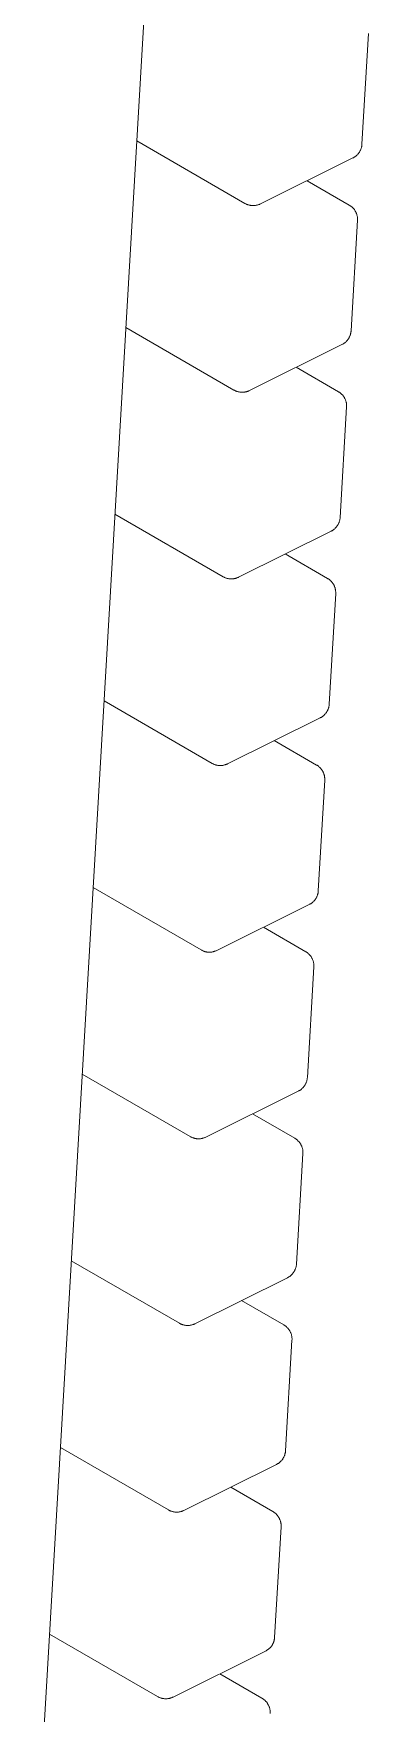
# Model space of a CAD drawing. Header units: millimetres. Extents: x -92 to 3826, y 8 to 2374.
# Drawn here: x 2946 to 3027.7, y 1199.4 to 1609.1 of the extents above; entities that cross this region are included whole.
import ezdxf

# ---------------------------------------------------------------- set-up
doc = ezdxf.new("R2010")
doc.units = ezdxf.units.MM
doc.layers.add('ZANO_R', color=7, linetype='Continuous', lineweight=0)

msp = doc.modelspace()

# ---------------------------------------------------------------- linework, layer by layer
at = {"layer": 'ZANO_R'}
for p, q in [((2982.58, 1776.99), (2946.04, 1152.53)), ((3027.74, 1609.06), (3026.16, 1582.09)), ((2997.59, 1567.65), (2971.22, 1582.87)), ((3026.06, 1581.42), (3026.03, 1581.28)), ((3026.09, 1581.55), (3026.06, 1581.42)), ((3026.11, 1581.68), (3026.09, 1581.55)), ((3026.13, 1581.82), (3026.11, 1581.68)), ((3026.15, 1581.95), (3026.13, 1581.82)), ((3026.16, 1582.09), (3026.15, 1581.95)), ((3023.94, 1578.74), (3001.37, 1567.53)), ((3024.07, 1578.8), (3023.94, 1578.74)), ((3024.18, 1578.87), (3024.07, 1578.8)), ((3024.3, 1578.94), (3024.18, 1578.87)), ((3024.41, 1579.01), (3024.3, 1578.94)), ((3024.52, 1579.09), (3024.41, 1579.01)), ((3024.63, 1579.17), (3024.52, 1579.09)), ((3024.74, 1579.26), (3024.63, 1579.17)), ((3024.84, 1579.35), (3024.74, 1579.26)), ((3024.94, 1579.44), (3024.84, 1579.35)), ((3025.04, 1579.53), (3024.94, 1579.44)), ((3025.13, 1579.63), (3025.04, 1579.53)), ((3025.22, 1579.73), (3025.13, 1579.63)), ((3025.3, 1579.84), (3025.22, 1579.73)), ((3025.39, 1579.95), (3025.3, 1579.84)), ((3025.46, 1580.06), (3025.39, 1579.95)), ((3025.54, 1580.17), (3025.46, 1580.06)), ((3025.61, 1580.29), (3025.54, 1580.17)), ((3025.68, 1580.4), (3025.61, 1580.29)), ((3025.74, 1580.52), (3025.68, 1580.4)), ((3025.8, 1580.65), (3025.74, 1580.52)), ((3025.85, 1580.77), (3025.8, 1580.65)), ((3025.9, 1580.9), (3025.85, 1580.77)), ((3025.95, 1581.02), (3025.9, 1580.9)), ((3025.99, 1581.15), (3025.95, 1581.02)), ((3026.03, 1581.28), (3025.99, 1581.15)), ((3012.77, 1573.19), (3023.08, 1567.24)), ((2997.71, 1567.58), (2997.59, 1567.65)), ((2997.83, 1567.52), (2997.71, 1567.58)), ((2997.96, 1567.46), (2997.83, 1567.52)), ((2998.08, 1567.41), (2997.96, 1567.46)), ((2998.21, 1567.36), (2998.08, 1567.41)), ((2998.34, 1567.31), (2998.21, 1567.36)), ((2998.47, 1567.27), (2998.34, 1567.31)), ((2998.6, 1567.24), (2998.47, 1567.27)), ((2998.73, 1567.21), (2998.6, 1567.24)), ((2998.86, 1567.18), (2998.73, 1567.21)), ((2999, 1567.16), (2998.86, 1567.18)), ((2999.13, 1567.14), (2999, 1567.16)), ((2999.26, 1567.12), (2999.13, 1567.14)), ((2999.4, 1567.12), (2999.26, 1567.12)), ((2999.54, 1567.11), (2999.4, 1567.12)), ((2999.67, 1567.11), (2999.54, 1567.11)), ((2999.81, 1567.12), (2999.67, 1567.11)), ((2999.94, 1567.13), (2999.81, 1567.12)), ((3000.08, 1567.14), (2999.94, 1567.13)), ((3000.21, 1567.16), (3000.08, 1567.14)), ((3000.35, 1567.18), (3000.21, 1567.16)), ((3000.48, 1567.21), (3000.35, 1567.18)), ((3000.61, 1567.24), (3000.48, 1567.21)), ((3000.74, 1567.28), (3000.61, 1567.24)), ((3000.87, 1567.32), (3000.74, 1567.28)), ((3001, 1567.37), (3000.87, 1567.32)), ((3001.13, 1567.42), (3001, 1567.37)), ((3001.25, 1567.47), (3001.13, 1567.42)), ((3001.37, 1567.53), (3001.25, 1567.47)), ((3023.08, 1567.24), (3023.2, 1567.17)), ((3023.2, 1567.17), (3023.32, 1567.09)), ((3023.32, 1567.09), (3023.43, 1567.01)), ((3023.43, 1567.01), (3023.54, 1566.93)), ((3023.54, 1566.93), (3023.65, 1566.84)), ((3023.65, 1566.84), (3023.75, 1566.75)), ((3023.75, 1566.75), (3023.85, 1566.66)), ((3023.85, 1566.66), (3023.95, 1566.56)), ((3023.95, 1566.56), (3024.04, 1566.46)), ((3024.04, 1566.46), (3024.14, 1566.36)), ((3024.14, 1566.36), (3024.22, 1566.25)), ((3024.22, 1566.25), (3024.31, 1566.14)), ((3024.31, 1566.14), (3024.39, 1566.03)), ((3024.39, 1566.03), (3024.46, 1565.91)), ((3024.46, 1565.91), (3024.53, 1565.79)), ((3024.53, 1565.79), (3024.6, 1565.67)), ((3024.6, 1565.67), (3024.67, 1565.55)), ((3024.67, 1565.55), (3024.72, 1565.42)), ((3024.72, 1565.42), (3024.78, 1565.3)), ((3024.78, 1565.3), (3024.83, 1565.17)), ((3024.83, 1565.17), (3024.88, 1565.04)), ((3024.88, 1565.04), (3024.92, 1564.91)), ((3025.07, 1563.54), (3023.5, 1536.57)), ((3024.92, 1564.91), (3024.95, 1564.77)), ((3024.95, 1564.77), (3024.99, 1564.64)), ((3024.99, 1564.64), (3025.01, 1564.5)), ((3025.01, 1564.5), (3025.04, 1564.37)), ((3025.04, 1564.37), (3025.05, 1564.23)), ((3025.05, 1564.23), (3025.07, 1564.09)), ((3025.07, 1564.09), (3025.08, 1563.96)), ((3025.08, 1563.68), (3025.07, 1563.54)), ((3025.08, 1563.96), (3025.08, 1563.82)), ((3025.08, 1563.82), (3025.08, 1563.68)), ((2994.93, 1522.13), (2968.55, 1537.35)), ((3023.49, 1536.43), (3023.47, 1536.29)), ((3023.5, 1536.57), (3023.49, 1536.43)), ((3021.28, 1533.22), (2998.71, 1522.01)), ((3021.4, 1533.28), (3021.28, 1533.22)), ((3021.52, 1533.34), (3021.4, 1533.28)), ((3021.64, 1533.42), (3021.52, 1533.34)), ((3021.75, 1533.49), (3021.64, 1533.42)), ((3021.86, 1533.57), (3021.75, 1533.49)), ((3021.97, 1533.65), (3021.86, 1533.57)), ((3022.07, 1533.74), (3021.97, 1533.65)), ((3022.18, 1533.82), (3022.07, 1533.74)), ((3022.28, 1533.92), (3022.18, 1533.82)), ((3022.37, 1534.01), (3022.28, 1533.92)), ((3022.46, 1534.11), (3022.37, 1534.01)), ((3022.55, 1534.21), (3022.46, 1534.11)), ((3022.64, 1534.32), (3022.55, 1534.21)), ((3022.72, 1534.43), (3022.64, 1534.32)), ((3022.8, 1534.54), (3022.72, 1534.43)), ((3022.88, 1534.65), (3022.8, 1534.54)), ((3022.95, 1534.77), (3022.88, 1534.65)), ((3023.01, 1534.88), (3022.95, 1534.77)), ((3023.08, 1535), (3023.01, 1534.88)), ((3023.14, 1535.13), (3023.08, 1535)), ((3023.19, 1535.25), (3023.14, 1535.13)), ((3023.24, 1535.38), (3023.19, 1535.25)), ((3023.29, 1535.5), (3023.24, 1535.38)), ((3023.33, 1535.63), (3023.29, 1535.5)), ((3023.37, 1535.76), (3023.33, 1535.63)), ((3023.4, 1535.89), (3023.37, 1535.76)), ((3023.43, 1536.03), (3023.4, 1535.89)), ((3023.45, 1536.16), (3023.43, 1536.03)), ((3023.47, 1536.29), (3023.45, 1536.16)), ((3010.11, 1527.67), (3020.42, 1521.72)), ((2995.05, 1522.06), (2994.93, 1522.13)), ((2995.17, 1522), (2995.05, 1522.06)), ((2995.29, 1521.94), (2995.17, 1522)), ((2995.42, 1521.89), (2995.29, 1521.94)), ((2995.54, 1521.84), (2995.42, 1521.89)), ((2995.67, 1521.79), (2995.54, 1521.84)), ((2995.8, 1521.75), (2995.67, 1521.79)), ((2995.93, 1521.72), (2995.8, 1521.75)), ((2996.06, 1521.68), (2995.93, 1521.72)), ((2996.2, 1521.66), (2996.06, 1521.68)), ((2996.33, 1521.63), (2996.2, 1521.66)), ((2996.47, 1521.62), (2996.33, 1521.63)), ((2996.6, 1521.6), (2996.47, 1521.62)), ((2996.74, 1521.59), (2996.6, 1521.6)), ((2996.87, 1521.59), (2996.74, 1521.59)), ((2997.01, 1521.59), (2996.87, 1521.59)), ((2997.14, 1521.59), (2997.01, 1521.59)), ((2997.28, 1521.6), (2997.14, 1521.59)), ((2997.41, 1521.62), (2997.28, 1521.6)), ((2997.55, 1521.64), (2997.41, 1521.62)), ((2997.68, 1521.66), (2997.55, 1521.64)), ((2997.82, 1521.69), (2997.68, 1521.66)), ((2997.95, 1521.72), (2997.82, 1521.69)), ((2998.08, 1521.76), (2997.95, 1521.72)), ((2998.21, 1521.8), (2998.08, 1521.76)), ((2998.34, 1521.84), (2998.21, 1521.8)), ((2998.46, 1521.89), (2998.34, 1521.84)), ((2998.59, 1521.95), (2998.46, 1521.89)), ((2998.71, 1522.01), (2998.59, 1521.95)), ((3020.42, 1521.72), (3020.54, 1521.65)), ((3020.54, 1521.65), (3020.65, 1521.57)), ((3020.65, 1521.57), (3020.76, 1521.49)), ((3020.76, 1521.49), (3020.88, 1521.41)), ((3020.88, 1521.41), (3020.98, 1521.32)), ((3020.98, 1521.32), (3021.09, 1521.23)), ((3021.09, 1521.23), (3021.19, 1521.14)), ((3021.19, 1521.14), (3021.29, 1521.04)), ((3021.29, 1521.04), (3021.38, 1520.94)), ((3021.38, 1520.94), (3021.47, 1520.84)), ((3021.47, 1520.84), (3021.56, 1520.73)), ((3021.56, 1520.73), (3021.64, 1520.62)), ((3021.64, 1520.62), (3021.72, 1520.51)), ((3021.72, 1520.51), (3021.8, 1520.39)), ((3021.8, 1520.39), (3021.87, 1520.27)), ((3021.87, 1520.27), (3021.94, 1520.15)), ((3021.94, 1520.15), (3022, 1520.03)), ((3022, 1520.03), (3022.06, 1519.9)), ((3022.41, 1518.02), (3020.83, 1491.04)), ((3022.06, 1519.9), (3022.12, 1519.78)), ((3022.12, 1519.78), (3022.17, 1519.65)), ((3022.17, 1519.65), (3022.21, 1519.52)), ((3022.21, 1519.52), (3022.25, 1519.39)), ((3022.25, 1519.39), (3022.29, 1519.25)), ((3022.29, 1519.25), (3022.32, 1519.12)), ((3022.32, 1519.12), (3022.35, 1518.98)), ((3022.35, 1518.98), (3022.37, 1518.85)), ((3022.37, 1518.85), (3022.39, 1518.71)), ((3022.39, 1518.71), (3022.4, 1518.57)), ((3022.4, 1518.57), (3022.41, 1518.43)), ((3022.41, 1518.43), (3022.42, 1518.3)), ((3022.42, 1518.16), (3022.41, 1518.02)), ((3022.42, 1518.3), (3022.42, 1518.16)), ((2992.27, 1476.6), (2965.89, 1491.83)), ((3018.62, 1487.69), (2996.05, 1476.49)), ((3018.74, 1487.76), (3018.62, 1487.69)), ((3018.86, 1487.82), (3018.74, 1487.76)), ((3018.97, 1487.89), (3018.86, 1487.82)), ((3019.09, 1487.97), (3018.97, 1487.89)), ((3019.2, 1488.05), (3019.09, 1487.97)), ((3019.31, 1488.13), (3019.2, 1488.05)), ((3019.41, 1488.21), (3019.31, 1488.13)), ((3019.51, 1488.3), (3019.41, 1488.21)), ((3019.61, 1488.4), (3019.51, 1488.3)), ((3019.71, 1488.49), (3019.61, 1488.4)), ((3019.8, 1488.59), (3019.71, 1488.49)), ((3019.89, 1488.69), (3019.8, 1488.59)), ((3019.98, 1488.8), (3019.89, 1488.69)), ((3020.06, 1488.9), (3019.98, 1488.8)), ((3020.14, 1489.02), (3020.06, 1488.9)), ((3020.21, 1489.13), (3020.14, 1489.02)), ((3020.28, 1489.24), (3020.21, 1489.13)), ((3020.35, 1489.36), (3020.28, 1489.24)), ((3020.41, 1489.48), (3020.35, 1489.36)), ((3020.47, 1489.6), (3020.41, 1489.48)), ((3020.53, 1489.73), (3020.47, 1489.6)), ((3020.58, 1489.85), (3020.53, 1489.73)), ((3020.62, 1489.98), (3020.58, 1489.85)), ((3020.66, 1490.11), (3020.62, 1489.98)), ((3020.7, 1490.24), (3020.66, 1490.11)), ((3020.74, 1490.37), (3020.7, 1490.24)), ((3020.76, 1490.51), (3020.74, 1490.37)), ((3020.79, 1490.64), (3020.76, 1490.51)), ((3020.81, 1490.77), (3020.79, 1490.64)), ((3020.82, 1490.91), (3020.81, 1490.77)), ((3020.83, 1491.04), (3020.82, 1490.91)), ((3007.45, 1482.15), (3017.75, 1476.2)), ((2992.39, 1476.54), (2992.27, 1476.6)), ((2992.51, 1476.48), (2992.39, 1476.54)), ((2992.63, 1476.42), (2992.51, 1476.48)), ((2992.75, 1476.36), (2992.63, 1476.42)), ((2992.88, 1476.32), (2992.75, 1476.36)), ((2993.01, 1476.27), (2992.88, 1476.32)), ((2993.14, 1476.23), (2993.01, 1476.27)), ((2993.27, 1476.19), (2993.14, 1476.23)), ((2993.4, 1476.16), (2993.27, 1476.19)), ((2993.53, 1476.14), (2993.4, 1476.16)), ((2993.67, 1476.11), (2993.53, 1476.14)), ((2993.8, 1476.09), (2993.67, 1476.11)), ((2993.94, 1476.08), (2993.8, 1476.09)), ((2994.07, 1476.07), (2993.94, 1476.08)), ((2994.21, 1476.07), (2994.07, 1476.07)), ((2994.34, 1476.07), (2994.21, 1476.07)), ((2994.48, 1476.07), (2994.34, 1476.07)), ((2994.62, 1476.08), (2994.48, 1476.07)), ((2994.75, 1476.1), (2994.62, 1476.08)), ((2994.89, 1476.12), (2994.75, 1476.1)), ((2995.02, 1476.14), (2994.89, 1476.12)), ((2995.15, 1476.17), (2995.02, 1476.14)), ((2995.28, 1476.2), (2995.15, 1476.17)), ((2995.41, 1476.24), (2995.28, 1476.2)), ((2995.54, 1476.28), (2995.41, 1476.24)), ((2995.67, 1476.32), (2995.54, 1476.28)), ((2995.8, 1476.37), (2995.67, 1476.32)), ((2995.92, 1476.43), (2995.8, 1476.37)), ((2996.05, 1476.49), (2995.92, 1476.43)), ((3017.75, 1476.2), (3017.87, 1476.12)), ((3017.87, 1476.12), (3017.99, 1476.05)), ((3017.99, 1476.05), (3018.1, 1475.97)), ((3018.1, 1475.97), (3018.21, 1475.89)), ((3018.21, 1475.89), (3018.32, 1475.8)), ((3018.32, 1475.8), (3018.42, 1475.71)), ((3018.42, 1475.71), (3018.52, 1475.62)), ((3018.52, 1475.62), (3018.62, 1475.52)), ((3018.62, 1475.52), (3018.72, 1475.42)), ((3018.72, 1475.42), (3018.81, 1475.31)), ((3018.81, 1475.31), (3018.9, 1475.21)), ((3018.9, 1475.21), (3018.98, 1475.1)), ((3018.98, 1475.1), (3019.06, 1474.98)), ((3019.06, 1474.98), (3019.14, 1474.87)), ((3019.75, 1472.5), (3018.17, 1445.52)), ((3019.14, 1474.87), (3019.21, 1474.75)), ((3019.21, 1474.75), (3019.27, 1474.63)), ((3019.27, 1474.63), (3019.34, 1474.51)), ((3019.34, 1474.51), (3019.4, 1474.38)), ((3019.4, 1474.38), (3019.45, 1474.26)), ((3019.45, 1474.26), (3019.5, 1474.13)), ((3019.5, 1474.13), (3019.55, 1474)), ((3019.55, 1474), (3019.59, 1473.86)), ((3019.59, 1473.86), (3019.63, 1473.73)), ((3019.63, 1473.73), (3019.66, 1473.6)), ((3019.66, 1473.6), (3019.69, 1473.46)), ((3019.69, 1473.46), (3019.71, 1473.33)), ((3019.71, 1473.33), (3019.73, 1473.19)), ((3019.73, 1473.19), (3019.74, 1473.05)), ((3019.74, 1473.05), (3019.75, 1472.91)), ((3019.75, 1472.91), (3019.75, 1472.77)), ((3019.75, 1472.77), (3019.75, 1472.64)), ((3019.75, 1472.64), (3019.75, 1472.5)), ((2989.6, 1431.08), (2963.23, 1446.31)), ((3015.95, 1442.17), (2993.38, 1430.96)), ((3016.07, 1442.24), (3015.95, 1442.17)), ((3016.19, 1442.3), (3016.07, 1442.24)), ((3016.31, 1442.37), (3016.19, 1442.3)), ((3016.42, 1442.45), (3016.31, 1442.37)), ((3016.53, 1442.53), (3016.42, 1442.45)), ((3016.64, 1442.61), (3016.53, 1442.53)), ((3016.75, 1442.69), (3016.64, 1442.61)), ((3016.85, 1442.78), (3016.75, 1442.69)), ((3016.95, 1442.87), (3016.85, 1442.78)), ((3017.04, 1442.97), (3016.95, 1442.87)), ((3017.14, 1443.07), (3017.04, 1442.97)), ((3017.23, 1443.17), (3017.14, 1443.07)), ((3017.31, 1443.28), (3017.23, 1443.17)), ((3017.4, 1443.38), (3017.31, 1443.28)), ((3017.47, 1443.49), (3017.4, 1443.38)), ((3017.55, 1443.61), (3017.47, 1443.49)), ((3017.62, 1443.72), (3017.55, 1443.61)), ((3017.69, 1443.84), (3017.62, 1443.72)), ((3017.75, 1443.96), (3017.69, 1443.84)), ((3017.81, 1444.08), (3017.75, 1443.96)), ((3017.86, 1444.21), (3017.81, 1444.08)), ((3017.91, 1444.33), (3017.86, 1444.21)), ((3017.96, 1444.46), (3017.91, 1444.33)), ((3018, 1444.59), (3017.96, 1444.46)), ((3018.04, 1444.72), (3018, 1444.59)), ((3018.07, 1444.85), (3018.04, 1444.72)), ((3018.1, 1444.98), (3018.07, 1444.85)), ((3018.12, 1445.12), (3018.1, 1444.98)), ((3018.14, 1445.25), (3018.12, 1445.12)), ((3018.16, 1445.39), (3018.14, 1445.25)), ((3018.17, 1445.52), (3018.16, 1445.39)), ((3004.78, 1436.63), (3015.09, 1430.67)), ((2989.72, 1431.02), (2989.6, 1431.08)), ((2989.84, 1430.95), (2989.72, 1431.02)), ((2989.97, 1430.9), (2989.84, 1430.95)), ((2990.09, 1430.84), (2989.97, 1430.9)), ((2990.22, 1430.79), (2990.09, 1430.84)), ((2990.34, 1430.75), (2990.22, 1430.79)), ((2990.47, 1430.71), (2990.34, 1430.75)), ((2990.61, 1430.67), (2990.47, 1430.71)), ((2990.74, 1430.64), (2990.61, 1430.67)), ((2990.87, 1430.61), (2990.74, 1430.64)), ((2991, 1430.59), (2990.87, 1430.61)), ((2991.14, 1430.57), (2991, 1430.59)), ((2991.27, 1430.56), (2991.14, 1430.57)), ((2991.41, 1430.55), (2991.27, 1430.56)), ((2991.55, 1430.55), (2991.41, 1430.55)), ((2991.68, 1430.55), (2991.55, 1430.55)), ((2991.82, 1430.55), (2991.68, 1430.55)), ((2991.95, 1430.56), (2991.82, 1430.55)), ((2992.09, 1430.58), (2991.95, 1430.56)), ((2992.22, 1430.59), (2992.09, 1430.58)), ((2992.36, 1430.62), (2992.22, 1430.59)), ((2992.49, 1430.65), (2992.36, 1430.62)), ((2992.62, 1430.68), (2992.49, 1430.65)), ((2992.75, 1430.72), (2992.62, 1430.68)), ((2992.88, 1430.76), (2992.75, 1430.72)), ((2993.01, 1430.8), (2992.88, 1430.76)), ((2993.13, 1430.85), (2993.01, 1430.8)), ((2993.26, 1430.91), (2993.13, 1430.85)), ((2993.38, 1430.96), (2993.26, 1430.91)), ((3015.09, 1430.67), (3015.21, 1430.6)), ((3015.21, 1430.6), (3015.32, 1430.53)), ((3015.32, 1430.53), (3015.44, 1430.45)), ((3015.44, 1430.45), (3015.55, 1430.37)), ((3015.55, 1430.37), (3015.66, 1430.28)), ((3015.66, 1430.28), (3015.76, 1430.19)), ((3015.76, 1430.19), (3015.86, 1430.09)), ((3015.86, 1430.09), (3015.96, 1430)), ((3015.96, 1430), (3016.05, 1429.9)), ((3016.05, 1429.9), (3016.14, 1429.79)), ((3017.08, 1426.98), (3015.5, 1400)), ((3016.14, 1429.79), (3016.23, 1429.69)), ((3016.23, 1429.69), (3016.32, 1429.58)), ((3016.32, 1429.58), (3016.4, 1429.46)), ((3016.4, 1429.46), (3016.47, 1429.35)), ((3016.47, 1429.35), (3016.54, 1429.23)), ((3016.54, 1429.23), (3016.61, 1429.11)), ((3016.61, 1429.11), (3016.67, 1428.99)), ((3016.67, 1428.99), (3016.73, 1428.86)), ((3016.73, 1428.86), (3016.79, 1428.73)), ((3016.79, 1428.73), (3016.84, 1428.61)), ((3016.84, 1428.61), (3016.88, 1428.48)), ((3016.88, 1428.48), (3016.93, 1428.34)), ((3016.93, 1428.34), (3016.96, 1428.21)), ((3016.96, 1428.21), (3017, 1428.08)), ((3017, 1428.08), (3017.02, 1427.94)), ((3017.02, 1427.94), (3017.05, 1427.8)), ((3017.05, 1427.8), (3017.06, 1427.67)), ((3017.06, 1427.67), (3017.08, 1427.53)), ((3017.08, 1427.53), (3017.09, 1427.39)), ((3017.09, 1427.12), (3017.08, 1426.98)), ((3017.09, 1427.39), (3017.09, 1427.25)), ((3017.09, 1427.25), (3017.09, 1427.12)), ((2986.94, 1385.56), (2960.56, 1400.79)), ((3013.98, 1397.09), (3013.87, 1397)), ((3014.08, 1397.17), (3013.98, 1397.09)), ((3014.19, 1397.26), (3014.08, 1397.17)), ((3014.29, 1397.35), (3014.19, 1397.26)), ((3014.38, 1397.45), (3014.29, 1397.35)), ((3014.47, 1397.55), (3014.38, 1397.45)), ((3014.56, 1397.65), (3014.47, 1397.55)), ((3014.65, 1397.75), (3014.56, 1397.65)), ((3014.73, 1397.86), (3014.65, 1397.75)), ((3014.81, 1397.97), (3014.73, 1397.86)), ((3014.89, 1398.09), (3014.81, 1397.97)), ((3014.96, 1398.2), (3014.89, 1398.09)), ((3015.02, 1398.32), (3014.96, 1398.2)), ((3015.09, 1398.44), (3015.02, 1398.32)), ((3015.14, 1398.56), (3015.09, 1398.44)), ((3015.2, 1398.69), (3015.14, 1398.56)), ((3015.25, 1398.81), (3015.2, 1398.69)), ((3015.3, 1398.94), (3015.25, 1398.81)), ((3015.34, 1399.07), (3015.3, 1398.94)), ((3015.38, 1399.2), (3015.34, 1399.07)), ((3015.41, 1399.33), (3015.38, 1399.2)), ((3015.44, 1399.46), (3015.41, 1399.33)), ((3015.46, 1399.6), (3015.44, 1399.46)), ((3015.48, 1399.73), (3015.46, 1399.6)), ((3015.49, 1399.87), (3015.48, 1399.73)), ((3015.5, 1400), (3015.49, 1399.87)), ((3013.29, 1396.65), (2990.72, 1385.44)), ((3013.41, 1396.71), (3013.29, 1396.65)), ((3013.53, 1396.78), (3013.41, 1396.71)), ((3013.65, 1396.85), (3013.53, 1396.78)), ((3013.76, 1396.93), (3013.65, 1396.85)), ((3013.87, 1397), (3013.76, 1396.93)), ((3002.12, 1391.1), (3012.43, 1385.15)), ((2987.06, 1385.5), (2986.94, 1385.56)), ((2987.18, 1385.43), (2987.06, 1385.5)), ((2987.3, 1385.38), (2987.18, 1385.43)), ((2987.43, 1385.32), (2987.3, 1385.38)), ((2987.55, 1385.27), (2987.43, 1385.32)), ((2987.68, 1385.23), (2987.55, 1385.27)), ((2987.81, 1385.19), (2987.68, 1385.23)), ((2987.94, 1385.15), (2987.81, 1385.19)), ((2988.07, 1385.12), (2987.94, 1385.15)), ((2988.21, 1385.09), (2988.07, 1385.12)), ((2988.34, 1385.07), (2988.21, 1385.09)), ((2988.48, 1385.05), (2988.34, 1385.07)), ((2988.61, 1385.04), (2988.48, 1385.05)), ((2988.75, 1385.03), (2988.61, 1385.04)), ((2988.88, 1385.03), (2988.75, 1385.03)), ((2989.02, 1385.03), (2988.88, 1385.03)), ((2989.15, 1385.03), (2989.02, 1385.03)), ((2989.29, 1385.04), (2989.15, 1385.03)), ((2989.42, 1385.05), (2989.29, 1385.04)), ((2989.56, 1385.07), (2989.42, 1385.05)), ((2989.69, 1385.1), (2989.56, 1385.07)), ((2989.82, 1385.12), (2989.69, 1385.1)), ((2989.96, 1385.16), (2989.82, 1385.12)), ((2990.09, 1385.19), (2989.96, 1385.16)), ((2990.22, 1385.24), (2990.09, 1385.19)), ((2990.34, 1385.28), (2990.22, 1385.24)), ((2990.47, 1385.33), (2990.34, 1385.28)), ((2990.6, 1385.38), (2990.47, 1385.33)), ((2990.72, 1385.44), (2990.6, 1385.38)), ((3012.43, 1385.15), (3012.54, 1385.08)), ((3012.54, 1385.08), (3012.66, 1385.01)), ((3012.66, 1385.01), (3012.77, 1384.93)), ((3012.77, 1384.93), (3012.88, 1384.84)), ((3012.88, 1384.84), (3012.99, 1384.76)), ((3012.99, 1384.76), (3013.1, 1384.67)), ((3014.42, 1381.46), (3012.84, 1354.48)), ((3013.1, 1384.67), (3013.2, 1384.57)), ((3013.2, 1384.57), (3013.3, 1384.48)), ((3013.3, 1384.48), (3013.39, 1384.38)), ((3013.39, 1384.38), (3013.48, 1384.27)), ((3013.48, 1384.27), (3013.57, 1384.16)), ((3013.57, 1384.16), (3013.65, 1384.05)), ((3013.65, 1384.05), (3013.73, 1383.94)), ((3013.73, 1383.94), (3013.81, 1383.83)), ((3013.81, 1383.83), (3013.88, 1383.71)), ((3013.88, 1383.71), (3013.95, 1383.59)), ((3013.95, 1383.59), (3014.01, 1383.46)), ((3014.01, 1383.46), (3014.07, 1383.34)), ((3014.07, 1383.34), (3014.12, 1383.21)), ((3014.12, 1383.21), (3014.18, 1383.08)), ((3014.18, 1383.08), (3014.22, 1382.95)), ((3014.22, 1382.95), (3014.26, 1382.82)), ((3014.26, 1382.82), (3014.3, 1382.69)), ((3014.3, 1382.69), (3014.33, 1382.55)), ((3014.33, 1382.55), (3014.36, 1382.42)), ((3014.36, 1382.42), (3014.38, 1382.28)), ((3014.38, 1382.28), (3014.4, 1382.15)), ((3014.4, 1382.15), (3014.41, 1382.01)), ((3014.41, 1382.01), (3014.42, 1381.87)), ((3014.42, 1381.87), (3014.43, 1381.73)), ((3014.43, 1381.59), (3014.42, 1381.46)), ((3014.43, 1381.73), (3014.43, 1381.59)), ((2984.28, 1340.04), (2957.9, 1355.27)), ((3011.81, 1352.03), (3011.72, 1351.93)), ((3011.9, 1352.13), (3011.81, 1352.03)), ((3011.99, 1352.23), (3011.9, 1352.13)), ((3012.07, 1352.34), (3011.99, 1352.23)), ((3012.15, 1352.45), (3012.07, 1352.34)), ((3012.22, 1352.56), (3012.15, 1352.45)), ((3012.29, 1352.68), (3012.22, 1352.56)), ((3012.36, 1352.8), (3012.29, 1352.68)), ((3012.42, 1352.92), (3012.36, 1352.8)), ((3012.48, 1353.04), (3012.42, 1352.92)), ((3012.54, 1353.16), (3012.48, 1353.04)), ((3012.59, 1353.29), (3012.54, 1353.16)), ((3012.63, 1353.42), (3012.59, 1353.29)), ((3012.67, 1353.55), (3012.63, 1353.42)), ((3012.71, 1353.68), (3012.67, 1353.55)), ((3012.74, 1353.81), (3012.71, 1353.68)), ((3012.77, 1353.94), (3012.74, 1353.81)), ((3012.8, 1354.08), (3012.77, 1353.94)), ((3012.82, 1354.21), (3012.8, 1354.08)), ((3012.83, 1354.34), (3012.82, 1354.21)), ((3012.84, 1354.48), (3012.83, 1354.34)), ((3010.63, 1351.13), (2988.05, 1339.92)), ((3010.75, 1351.19), (3010.63, 1351.13)), ((3010.87, 1351.26), (3010.75, 1351.19)), ((3010.98, 1351.33), (3010.87, 1351.26)), ((3011.1, 1351.4), (3010.98, 1351.33)), ((3011.21, 1351.48), (3011.1, 1351.4)), ((3011.31, 1351.56), (3011.21, 1351.48)), ((3011.42, 1351.65), (3011.31, 1351.56)), ((3011.52, 1351.74), (3011.42, 1351.65)), ((3011.62, 1351.83), (3011.52, 1351.74)), ((3011.72, 1351.93), (3011.62, 1351.83)), ((2999.46, 1345.58), (3009.76, 1339.63)), ((2984.39, 1339.97), (2984.28, 1340.04)), ((2984.52, 1339.91), (2984.39, 1339.97)), ((2984.64, 1339.85), (2984.52, 1339.91)), ((2984.76, 1339.8), (2984.64, 1339.85)), ((2984.89, 1339.75), (2984.76, 1339.8)), ((2985.02, 1339.71), (2984.89, 1339.75)), ((2985.15, 1339.67), (2985.02, 1339.71)), ((2987.55, 1339.71), (2987.42, 1339.67)), ((2987.68, 1339.76), (2987.55, 1339.71)), ((2987.81, 1339.81), (2987.68, 1339.76)), ((2987.93, 1339.86), (2987.81, 1339.81)), ((2988.05, 1339.92), (2987.93, 1339.86)), ((2985.28, 1339.63), (2985.15, 1339.67)), ((2985.41, 1339.6), (2985.28, 1339.63)), ((2985.54, 1339.57), (2985.41, 1339.6)), ((2985.68, 1339.55), (2985.54, 1339.57)), ((2985.81, 1339.53), (2985.68, 1339.55)), ((2985.95, 1339.52), (2985.81, 1339.53)), ((2986.08, 1339.51), (2985.95, 1339.52)), ((2986.22, 1339.5), (2986.08, 1339.51)), ((2986.35, 1339.51), (2986.22, 1339.5)), ((2986.49, 1339.51), (2986.35, 1339.51)), ((2986.63, 1339.52), (2986.49, 1339.51)), ((2986.76, 1339.53), (2986.63, 1339.52)), ((2986.89, 1339.55), (2986.76, 1339.53)), ((2987.03, 1339.58), (2986.89, 1339.55)), ((2987.16, 1339.6), (2987.03, 1339.58)), ((2987.29, 1339.64), (2987.16, 1339.6)), ((2987.42, 1339.67), (2987.29, 1339.64)), ((3009.76, 1339.63), (3009.88, 1339.56)), ((3009.88, 1339.56), (3010, 1339.49)), ((3010, 1339.49), (3010.11, 1339.41)), ((3010.11, 1339.41), (3010.22, 1339.32)), ((3011.76, 1335.93), (3010.18, 1308.96)), ((3010.22, 1339.32), (3010.33, 1339.24)), ((3010.33, 1339.24), (3010.43, 1339.15)), ((3010.43, 1339.15), (3010.53, 1339.05)), ((3010.53, 1339.05), (3010.63, 1338.95)), ((3010.63, 1338.95), (3010.73, 1338.85)), ((3010.73, 1338.85), (3010.82, 1338.75)), ((3010.82, 1338.75), (3010.91, 1338.64)), ((3010.91, 1338.64), (3010.99, 1338.53)), ((3010.99, 1338.53), (3011.07, 1338.42)), ((3011.07, 1338.42), (3011.14, 1338.3)), ((3011.14, 1338.3), (3011.22, 1338.19)), ((3011.22, 1338.19), (3011.28, 1338.07)), ((3011.28, 1338.07), (3011.35, 1337.94)), ((3011.35, 1337.94), (3011.41, 1337.82)), ((3011.41, 1337.82), (3011.46, 1337.69)), ((3011.46, 1337.69), (3011.51, 1337.56)), ((3011.51, 1337.56), (3011.56, 1337.43)), ((3011.56, 1337.43), (3011.6, 1337.3)), ((3011.6, 1337.3), (3011.64, 1337.17)), ((3011.64, 1337.17), (3011.67, 1337.03)), ((3011.67, 1337.03), (3011.7, 1336.9)), ((3011.7, 1336.9), (3011.72, 1336.76)), ((3011.72, 1336.76), (3011.74, 1336.62)), ((3011.74, 1336.62), (3011.75, 1336.49)), ((3011.75, 1336.49), (3011.76, 1336.35)), ((3011.76, 1336.35), (3011.76, 1336.21)), ((3011.76, 1336.21), (3011.76, 1336.07)), ((3011.76, 1336.07), (3011.76, 1335.93)), ((2981.61, 1294.52), (2955.24, 1309.75)), ((3009.48, 1306.93), (3009.4, 1306.82)), ((3009.56, 1307.04), (3009.48, 1306.93)), ((3009.63, 1307.16), (3009.56, 1307.04)), ((3009.7, 1307.28), (3009.63, 1307.16)), ((3009.76, 1307.4), (3009.7, 1307.28)), ((3009.82, 1307.52), (3009.76, 1307.4)), ((3009.87, 1307.64), (3009.82, 1307.52)), ((3009.92, 1307.77), (3009.87, 1307.64)), ((3009.97, 1307.9), (3009.92, 1307.77)), ((3010.01, 1308.03), (3009.97, 1307.9)), ((3010.05, 1308.16), (3010.01, 1308.03)), ((3010.08, 1308.29), (3010.05, 1308.16)), ((3010.11, 1308.42), (3010.08, 1308.29)), ((3010.13, 1308.55), (3010.11, 1308.42)), ((3010.15, 1308.69), (3010.13, 1308.55)), ((3010.17, 1308.82), (3010.15, 1308.69)), ((3010.18, 1308.96), (3010.17, 1308.82)), ((3007.96, 1305.61), (2985.39, 1294.4)), ((3008.08, 1305.67), (3007.96, 1305.61)), ((3008.2, 1305.74), (3008.08, 1305.67)), ((3008.32, 1305.81), (3008.2, 1305.74)), ((3008.43, 1305.88), (3008.32, 1305.81)), ((3008.54, 1305.96), (3008.43, 1305.88)), ((3008.65, 1306.04), (3008.54, 1305.96)), ((3008.76, 1306.13), (3008.65, 1306.04)), ((3008.86, 1306.22), (3008.76, 1306.13)), ((3008.96, 1306.31), (3008.86, 1306.22)), ((3009.05, 1306.41), (3008.96, 1306.31)), ((3009.15, 1306.5), (3009.05, 1306.41)), ((3009.24, 1306.61), (3009.15, 1306.5)), ((3009.32, 1306.71), (3009.24, 1306.61)), ((3009.4, 1306.82), (3009.32, 1306.71)), ((2996.79, 1300.06), (3007.1, 1294.11)), ((2981.73, 1294.45), (2981.61, 1294.52)), ((2981.85, 1294.39), (2981.73, 1294.45)), ((2981.97, 1294.33), (2981.85, 1294.39)), ((2982.1, 1294.28), (2981.97, 1294.33)), ((2982.23, 1294.23), (2982.1, 1294.28)), ((2982.35, 1294.19), (2982.23, 1294.23)), ((2982.48, 1294.15), (2982.35, 1294.19)), ((2982.61, 1294.11), (2982.48, 1294.15)), ((2982.75, 1294.08), (2982.61, 1294.11)), ((2982.88, 1294.05), (2982.75, 1294.08)), ((2983.01, 1294.03), (2982.88, 1294.05)), ((2983.15, 1294.01), (2983.01, 1294.03)), ((2983.28, 1294), (2983.15, 1294.01)), ((2983.42, 1293.99), (2983.28, 1294)), ((2983.55, 1293.98), (2983.42, 1293.99)), ((2983.69, 1293.98), (2983.55, 1293.98)), ((2983.83, 1293.99), (2983.69, 1293.98)), ((2983.96, 1294), (2983.83, 1293.99)), ((2984.1, 1294.01), (2983.96, 1294)), ((2984.23, 1294.03), (2984.1, 1294.01)), ((2984.36, 1294.05), (2984.23, 1294.03)), ((2984.5, 1294.08), (2984.36, 1294.05)), ((2984.63, 1294.11), (2984.5, 1294.08)), ((2984.76, 1294.15), (2984.63, 1294.11)), ((2984.89, 1294.19), (2984.76, 1294.15)), ((2985.02, 1294.24), (2984.89, 1294.19)), ((2985.14, 1294.29), (2985.02, 1294.24)), ((2985.27, 1294.34), (2985.14, 1294.29)), ((2985.39, 1294.4), (2985.27, 1294.34)), ((3007.1, 1294.11), (3007.22, 1294.04)), ((3007.22, 1294.04), (3007.33, 1293.96)), ((3007.33, 1293.96), (3007.45, 1293.89)), ((3007.45, 1293.89), (3007.56, 1293.8)), ((3007.56, 1293.8), (3007.66, 1293.72)), ((3007.66, 1293.72), (3007.77, 1293.63)), ((3007.77, 1293.63), (3007.87, 1293.53)), ((3007.87, 1293.53), (3007.97, 1293.43)), ((3007.97, 1293.43), (3008.06, 1293.33)), ((3008.06, 1293.33), (3008.15, 1293.23)), ((3008.15, 1293.23), (3008.24, 1293.12)), ((3008.24, 1293.12), (3008.33, 1293.01)), ((3008.33, 1293.01), (3008.41, 1292.9)), ((3008.41, 1292.9), (3008.48, 1292.78)), ((3008.48, 1292.78), (3008.55, 1292.67)), ((3008.55, 1292.67), (3008.62, 1292.54)), ((3008.62, 1292.54), (3008.68, 1292.42)), ((3008.68, 1292.42), (3008.74, 1292.3)), ((3008.74, 1292.3), (3008.8, 1292.17)), ((3008.8, 1292.17), (3008.85, 1292.04)), ((3008.85, 1292.04), (3008.89, 1291.91)), ((3008.89, 1291.91), (3008.94, 1291.78)), ((3008.94, 1291.78), (3008.97, 1291.65)), ((3008.97, 1291.65), (3009, 1291.51)), ((3009, 1291.51), (3009.03, 1291.38)), ((3009.03, 1291.38), (3009.05, 1291.24)), ((3009.05, 1291.24), (3009.07, 1291.1)), ((3009.07, 1291.1), (3009.09, 1290.97)), ((3009.09, 1290.97), (3009.1, 1290.83)), ((3009.1, 1290.55), (3009.09, 1290.41)), ((3009.1, 1290.83), (3009.1, 1290.69)), ((3009.1, 1290.69), (3009.1, 1290.55)), ((3009.09, 1290.41), (3007.51, 1263.44)), ((2978.95, 1249), (2952.57, 1264.23)), ((3007.1, 1261.88), (3007.03, 1261.76)), ((3007.15, 1262), (3007.1, 1261.88)), ((3007.21, 1262.12), (3007.15, 1262)), ((3007.26, 1262.25), (3007.21, 1262.12)), ((3007.31, 1262.38), (3007.26, 1262.25)), ((3007.35, 1262.51), (3007.31, 1262.38)), ((3007.38, 1262.64), (3007.35, 1262.51)), ((3007.42, 1262.77), (3007.38, 1262.64)), ((3007.45, 1262.9), (3007.42, 1262.77)), ((3007.47, 1263.03), (3007.45, 1262.9)), ((3007.49, 1263.17), (3007.47, 1263.03)), ((3007.5, 1263.3), (3007.49, 1263.17)), ((3007.51, 1263.44), (3007.5, 1263.3)), ((3005.3, 1260.09), (2982.73, 1248.88)), ((3005.42, 1260.15), (3005.3, 1260.09)), ((3005.54, 1260.22), (3005.42, 1260.15)), ((3005.65, 1260.29), (3005.54, 1260.22)), ((3005.77, 1260.36), (3005.65, 1260.29)), ((3005.88, 1260.44), (3005.77, 1260.36)), ((3005.99, 1260.52), (3005.88, 1260.44)), ((3006.09, 1260.61), (3005.99, 1260.52)), ((3006.2, 1260.7), (3006.09, 1260.61)), ((3006.29, 1260.79), (3006.2, 1260.7)), ((3006.39, 1260.88), (3006.29, 1260.79)), ((3006.48, 1260.98), (3006.39, 1260.88)), ((3006.57, 1261.09), (3006.48, 1260.98)), ((3006.66, 1261.19), (3006.57, 1261.09)), ((3006.74, 1261.3), (3006.66, 1261.19)), ((3006.82, 1261.41), (3006.74, 1261.3)), ((3006.89, 1261.52), (3006.82, 1261.41)), ((3006.97, 1261.64), (3006.89, 1261.52)), ((3007.03, 1261.76), (3006.97, 1261.64)), ((2994.13, 1254.54), (3004.44, 1248.59)), ((2979.07, 1248.93), (2978.95, 1249)), ((2979.19, 1248.87), (2979.07, 1248.93)), ((2979.31, 1248.81), (2979.19, 1248.87)), ((2979.44, 1248.76), (2979.31, 1248.81)), ((2979.56, 1248.71), (2979.44, 1248.76)), ((2979.69, 1248.66), (2979.56, 1248.71)), ((2979.82, 1248.62), (2979.69, 1248.66)), ((2979.95, 1248.59), (2979.82, 1248.62)), ((2980.08, 1248.56), (2979.95, 1248.59)), ((2980.22, 1248.53), (2980.08, 1248.56)), ((2980.35, 1248.51), (2980.22, 1248.53)), ((2980.48, 1248.49), (2980.35, 1248.51)), ((2980.62, 1248.48), (2980.48, 1248.49)), ((2980.76, 1248.47), (2980.62, 1248.48)), ((2980.89, 1248.46), (2980.76, 1248.47)), ((2981.03, 1248.46), (2980.89, 1248.46)), ((2981.16, 1248.47), (2981.03, 1248.46)), ((2981.3, 1248.48), (2981.16, 1248.47)), ((2981.43, 1248.49), (2981.3, 1248.48)), ((2981.57, 1248.51), (2981.43, 1248.49)), ((2981.7, 1248.53), (2981.57, 1248.51)), ((2981.83, 1248.56), (2981.7, 1248.53)), ((2981.97, 1248.59), (2981.83, 1248.56)), ((2982.1, 1248.63), (2981.97, 1248.59)), ((2982.23, 1248.67), (2982.1, 1248.63)), ((2982.35, 1248.72), (2982.23, 1248.67)), ((2982.48, 1248.77), (2982.35, 1248.72)), ((2982.61, 1248.82), (2982.48, 1248.77)), ((2982.73, 1248.88), (2982.61, 1248.82)), ((3004.44, 1248.59), (3004.55, 1248.52)), ((3004.55, 1248.52), (3004.67, 1248.44)), ((3004.67, 1248.44), (3004.78, 1248.36)), ((3004.78, 1248.36), (3004.89, 1248.28)), ((3004.89, 1248.28), (3005, 1248.19)), ((3005, 1248.19), (3005.11, 1248.1)), ((3005.11, 1248.1), (3005.21, 1248.01)), ((3005.21, 1248.01), (3005.31, 1247.91)), ((3005.31, 1247.91), (3005.4, 1247.81)), ((3005.4, 1247.81), (3005.49, 1247.71)), ((3005.49, 1247.71), (3005.58, 1247.6)), ((3005.58, 1247.6), (3005.66, 1247.49)), ((3005.66, 1247.49), (3005.74, 1247.38)), ((3005.74, 1247.38), (3005.82, 1247.26)), ((3005.82, 1247.26), (3005.89, 1247.14)), ((3005.89, 1247.14), (3005.96, 1247.02)), ((3005.96, 1247.02), (3006.02, 1246.9)), ((3006.02, 1246.9), (3006.08, 1246.78)), ((3006.08, 1246.78), (3006.13, 1246.65)), ((3006.13, 1246.65), (3006.18, 1246.52)), ((3006.18, 1246.52), (3006.23, 1246.39)), ((3006.23, 1246.39), (3006.27, 1246.26)), ((3006.27, 1246.26), (3006.31, 1246.13)), ((3006.31, 1246.13), (3006.34, 1245.99)), ((3006.34, 1245.99), (3006.37, 1245.86)), ((3006.37, 1245.86), (3006.39, 1245.72)), ((3006.39, 1245.72), (3006.41, 1245.58)), ((3006.41, 1245.58), (3006.42, 1245.44)), ((3006.43, 1244.89), (3004.85, 1217.92)), ((3006.42, 1245.44), (3006.43, 1245.31)), ((3006.43, 1245.31), (3006.44, 1245.17)), ((3006.44, 1245.17), (3006.43, 1245.03)), ((3006.43, 1245.03), (3006.43, 1244.89)), ((2976.28, 1203.48), (2949.91, 1218.7)), ((3004.64, 1216.85), (3004.6, 1216.73)), ((3004.68, 1216.98), (3004.64, 1216.85)), ((3004.72, 1217.11), (3004.68, 1216.98)), ((3004.75, 1217.25), (3004.72, 1217.11)), ((3004.78, 1217.38), (3004.75, 1217.25)), ((3004.81, 1217.51), (3004.78, 1217.38)), ((3004.83, 1217.65), (3004.81, 1217.51)), ((3004.84, 1217.78), (3004.83, 1217.65)), ((3004.85, 1217.92), (3004.84, 1217.78)), ((3002.64, 1214.57), (2980.06, 1203.36)), ((3002.76, 1214.63), (3002.64, 1214.57)), ((3002.88, 1214.7), (3002.76, 1214.63)), ((3002.99, 1214.77), (3002.88, 1214.7)), ((3003.1, 1214.84), (3002.99, 1214.77)), ((3003.22, 1214.92), (3003.1, 1214.84)), ((3003.32, 1215), (3003.22, 1214.92)), ((3003.43, 1215.09), (3003.32, 1215)), ((3003.53, 1215.18), (3003.43, 1215.09)), ((3003.63, 1215.27), (3003.53, 1215.18)), ((3003.73, 1215.36), (3003.63, 1215.27)), ((3003.82, 1215.46), (3003.73, 1215.36)), ((3003.91, 1215.56), (3003.82, 1215.46)), ((3004, 1215.67), (3003.91, 1215.56)), ((3004.08, 1215.78), (3004, 1215.67)), ((3004.16, 1215.89), (3004.08, 1215.78)), ((3004.23, 1216), (3004.16, 1215.89)), ((3004.3, 1216.12), (3004.23, 1216)), ((3004.37, 1216.23), (3004.3, 1216.12)), ((3004.43, 1216.35), (3004.37, 1216.23)), ((3004.49, 1216.48), (3004.43, 1216.35)), ((3004.55, 1216.6), (3004.49, 1216.48)), ((3004.6, 1216.73), (3004.55, 1216.6)), ((2991.46, 1209.02), (3001.77, 1203.07)), ((2976.4, 1203.41), (2976.28, 1203.48)), ((2976.52, 1203.35), (2976.4, 1203.41)), ((2976.65, 1203.29), (2976.52, 1203.35)), ((2976.77, 1203.24), (2976.65, 1203.29)), ((2976.9, 1203.19), (2976.77, 1203.24)), ((2977.03, 1203.14), (2976.9, 1203.19)), ((2977.16, 1203.1), (2977.03, 1203.14)), ((2977.29, 1203.07), (2977.16, 1203.1)), ((2977.42, 1203.04), (2977.29, 1203.07)), ((2977.55, 1203.01), (2977.42, 1203.04)), ((2977.69, 1202.99), (2977.55, 1203.01)), ((2977.82, 1202.97), (2977.69, 1202.99)), ((2977.96, 1202.95), (2977.82, 1202.97)), ((2978.09, 1202.95), (2977.96, 1202.95)), ((2978.23, 1202.94), (2978.09, 1202.95)), ((2978.36, 1202.94), (2978.23, 1202.94)), ((2978.5, 1202.95), (2978.36, 1202.94)), ((2978.63, 1202.96), (2978.5, 1202.95)), ((2978.77, 1202.97), (2978.63, 1202.96)), ((2978.9, 1202.99), (2978.77, 1202.97)), ((2979.04, 1203.01), (2978.9, 1202.99)), ((2979.17, 1203.04), (2979.04, 1203.01)), ((2979.3, 1203.07), (2979.17, 1203.04)), ((2979.43, 1203.11), (2979.3, 1203.07)), ((2979.56, 1203.15), (2979.43, 1203.11)), ((2979.69, 1203.2), (2979.56, 1203.15)), ((2979.82, 1203.25), (2979.69, 1203.2)), ((2979.94, 1203.3), (2979.82, 1203.25)), ((2980.06, 1203.36), (2979.94, 1203.3)), ((3001.77, 1203.07), (3001.89, 1203)), ((3001.89, 1203), (3002.01, 1202.92)), ((3002.01, 1202.92), (3002.12, 1202.84)), ((3002.12, 1202.84), (3002.23, 1202.76)), ((3002.23, 1202.76), (3002.34, 1202.67)), ((3002.34, 1202.67), (3002.44, 1202.58)), ((3002.44, 1202.58), (3002.54, 1202.49)), ((3002.54, 1202.49), (3002.64, 1202.39)), ((3002.64, 1202.39), (3002.74, 1202.29)), ((3002.74, 1202.29), (3002.83, 1202.19)), ((3002.83, 1202.19), (3002.91, 1202.08)), ((3002.91, 1202.08), (3003, 1201.97)), ((3003, 1201.97), (3003.08, 1201.86)), ((3003.08, 1201.86), (3003.15, 1201.74)), ((3003.15, 1201.74), (3003.23, 1201.62)), ((3003.23, 1201.62), (3003.29, 1201.5)), ((3003.29, 1201.5), (3003.36, 1201.38)), ((3003.36, 1201.38), (3003.42, 1201.25)), ((3003.42, 1201.25), (3003.47, 1201.13)), ((3003.47, 1201.13), (3003.52, 1201)), ((3003.52, 1201), (3003.57, 1200.87)), ((3003.57, 1200.87), (3003.61, 1200.74)), ((3003.61, 1200.74), (3003.65, 1200.6)), ((3003.65, 1200.6), (3003.68, 1200.47)), ((3003.68, 1200.47), (3003.71, 1200.33)), ((3003.71, 1200.33), (3003.73, 1200.2)), ((3003.73, 1200.2), (3003.75, 1200.06)), ((3003.75, 1200.06), (3003.76, 1199.92)), ((3003.76, 1199.92), (3003.77, 1199.79)), ((3003.77, 1199.79), (3003.77, 1199.65)), ((3003.77, 1199.65), (3003.77, 1199.51)), ((3003.77, 1199.51), (3003.77, 1199.37))]:
    msp.add_line(p, q, dxfattribs=at)

doc.saveas('drawing.dxf')
